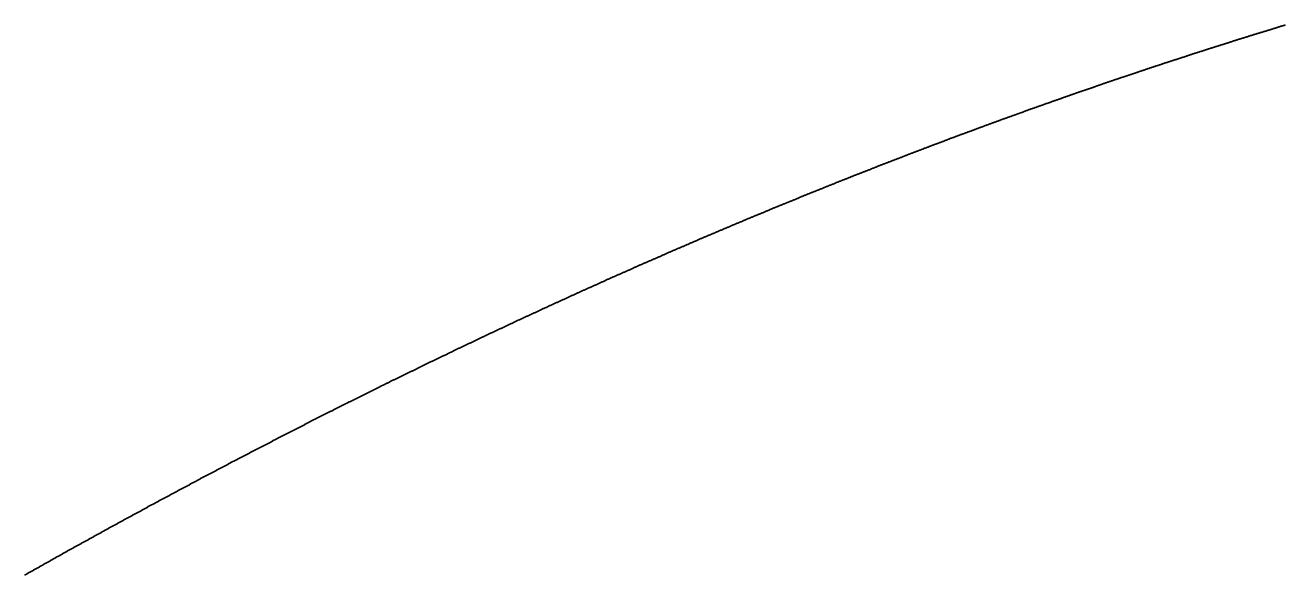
# Model space of a CAD drawing. Header units: metres. Extents: x 0 to 360, y 0 to 49.
# Drawn here: x 90 to 101.24, y 42.24 to 47.14 of the extents above; entities that cross this region are included whole.
import ezdxf

# ---------------------------------------------------------------- set-up
doc = ezdxf.new("R2010")
doc.units = ezdxf.units.M

msp = doc.modelspace()

# ---------------------------------------------------------------- linework, layer by layer
for p in [(101.145, 47.113), (101.151, 47.115), (101.157, 47.116), (101.163, 47.118), (101.169, 47.12), (101.174, 47.122), (101.18, 47.124), (101.186, 47.125), (101.192, 47.127), (101.198, 47.129), (101.204, 47.131), (101.21, 47.133), (101.215, 47.134), (101.221, 47.136), (101.227, 47.138), (101.233, 47.14), (101.239, 47.141), (101.245, 47.143), (100.782, 47), (100.788, 47.002), (100.793, 47.004), (100.799, 47.006), (100.805, 47.007), (100.811, 47.009), (100.817, 47.011), (100.823, 47.013), (100.829, 47.015), (100.835, 47.017), (100.84, 47.018), (100.846, 47.02), (100.852, 47.022), (100.858, 47.024), (100.864, 47.026), (100.87, 47.028), (100.876, 47.029), (100.881, 47.031), (100.887, 47.033), (100.893, 47.035), (100.899, 47.037), (100.905, 47.039), (100.911, 47.04), (100.917, 47.042), (100.922, 47.044), (100.928, 47.046), (100.934, 47.048), (100.94, 47.05), (100.946, 47.051), (100.952, 47.053), (100.958, 47.055), (100.963, 47.057), (100.969, 47.059), (100.975, 47.06), (100.981, 47.062), (100.987, 47.064), (100.993, 47.066), (100.999, 47.068), (101.004, 47.07), (101.01, 47.071), (101.016, 47.073), (101.022, 47.075), (101.028, 47.077), (101.034, 47.079), (101.04, 47.08), (101.046, 47.082), (101.051, 47.084), (101.057, 47.086), (101.063, 47.088), (101.069, 47.089), (101.075, 47.091), (101.081, 47.093), (101.087, 47.095), (101.092, 47.097), (101.098, 47.098), (101.104, 47.1), (101.11, 47.102), (101.116, 47.104), (101.122, 47.106), (101.128, 47.107), (101.133, 47.109), (101.139, 47.111), (100.43, 46.888), (100.436, 46.89), (100.442, 46.892), (100.448, 46.894), (100.454, 46.895), (100.459, 46.897), (100.465, 46.899), (100.471, 46.901), (100.477, 46.903), (100.483, 46.905), (100.489, 46.907), (100.495, 46.909), (100.5, 46.911), (100.506, 46.912), (100.512, 46.914), (100.518, 46.916), (100.524, 46.918), (100.53, 46.92), (100.536, 46.922), (100.541, 46.924), (100.547, 46.926), (100.553, 46.927), (100.559, 46.929), (100.565, 46.931), (100.571, 46.933), (100.577, 46.935), (100.582, 46.937), (100.588, 46.939), (100.594, 46.941), (100.6, 46.942), (100.606, 46.944), (100.612, 46.946), (100.618, 46.948), (100.624, 46.95), (100.629, 46.952), (100.635, 46.954), (100.641, 46.956), (100.647, 46.957), (100.653, 46.959), (100.659, 46.961), (100.665, 46.963), (100.67, 46.965), (100.676, 46.967), (100.682, 46.969), (100.688, 46.97), (100.694, 46.972), (100.7, 46.974), (100.706, 46.976), (100.711, 46.978), (100.717, 46.98), (100.723, 46.982), (100.729, 46.983), (100.735, 46.985), (100.741, 46.987), (100.747, 46.989), (100.752, 46.991), (100.758, 46.993), (100.764, 46.994), (100.77, 46.996), (100.776, 46.998), (100.084, 46.775), (100.09, 46.777), (100.096, 46.779), (100.102, 46.781), (100.108, 46.782), (100.113, 46.784), (100.119, 46.786), (100.125, 46.788), (100.131, 46.79), (100.137, 46.792), (100.143, 46.794), (100.149, 46.796), (100.154, 46.798), (100.16, 46.8), (100.166, 46.802), (100.172, 46.804), (100.178, 46.806), (100.184, 46.808), (100.19, 46.81), (100.196, 46.811), (100.201, 46.813), (100.207, 46.815), (100.213, 46.817), (100.219, 46.819), (100.225, 46.821), (100.231, 46.823), (100.237, 46.825), (100.242, 46.827), (100.248, 46.829), (100.254, 46.831), (100.26, 46.833), (100.266, 46.835), (100.272, 46.836), (100.278, 46.838), (100.283, 46.84), (100.289, 46.842), (100.295, 46.844), (100.301, 46.846), (100.307, 46.848), (100.313, 46.85), (100.319, 46.852), (100.325, 46.854), (100.33, 46.856), (100.336, 46.857), (100.342, 46.859), (100.348, 46.861), (100.354, 46.863), (100.36, 46.865), (100.366, 46.867), (100.371, 46.869), (100.377, 46.871), (100.383, 46.873), (100.389, 46.875), (100.395, 46.876), (100.401, 46.878), (100.407, 46.88), (100.412, 46.882), (100.418, 46.884), (100.424, 46.886), (99.75, 46.663), (99.756, 46.665), (99.762, 46.667), (99.767, 46.669), (99.773, 46.671), (99.779, 46.673), (99.785, 46.675), (99.791, 46.676), (99.797, 46.678), (99.803, 46.68), (99.808, 46.682), (99.814, 46.684), (99.82, 46.686), (99.826, 46.688), (99.832, 46.69), (99.838, 46.692), (99.844, 46.694), (99.849, 46.696), (99.855, 46.698), (99.861, 46.7), (99.867, 46.702), (99.873, 46.704), (99.879, 46.706), (99.885, 46.708), (99.891, 46.71), (99.896, 46.712), (99.902, 46.714), (99.908, 46.716), (99.914, 46.718), (99.92, 46.72), (99.926, 46.722), (99.932, 46.724), (99.937, 46.726), (99.943, 46.728), (99.949, 46.73), (99.955, 46.732), (99.961, 46.734), (99.967, 46.736), (99.973, 46.738), (99.979, 46.74), (99.984, 46.742), (99.99, 46.743), (99.996, 46.745), (100.002, 46.747), (100.008, 46.749), (100.014, 46.751), (100.02, 46.753), (100.025, 46.755), (100.031, 46.757), (100.037, 46.759), (100.043, 46.761), (100.049, 46.763), (100.055, 46.765), (100.061, 46.767), (100.066, 46.769), (100.072, 46.771), (100.078, 46.773), (99.421, 46.55), (99.427, 46.552), (99.433, 46.554), (99.439, 46.556), (99.445, 46.558), (99.451, 46.56), (99.456, 46.562), (99.462, 46.564), (99.468, 46.566), (99.474, 46.568), (99.48, 46.57), (99.486, 46.572), (99.492, 46.574), (99.498, 46.576), (99.503, 46.578), (99.509, 46.58), (99.515, 46.582), (99.521, 46.584), (99.527, 46.586), (99.533, 46.588), (99.539, 46.59), (99.544, 46.592), (99.55, 46.594), (99.556, 46.596), (99.562, 46.598), (99.568, 46.601), (99.574, 46.603), (99.58, 46.605), (99.586, 46.607), (99.591, 46.609), (99.597, 46.611), (99.603, 46.613), (99.609, 46.615), (99.615, 46.617), (99.621, 46.619), (99.627, 46.621), (99.632, 46.623), (99.638, 46.625), (99.644, 46.627), (99.65, 46.629), (99.656, 46.631), (99.662, 46.633), (99.668, 46.635), (99.674, 46.637), (99.679, 46.639), (99.685, 46.641), (99.691, 46.643), (99.697, 46.645), (99.703, 46.647), (99.709, 46.649), (99.715, 46.651), (99.72, 46.653), (99.726, 46.655), (99.732, 46.657), (99.738, 46.659), (99.744, 46.661), (99.099, 46.437), (99.104, 46.439), (99.11, 46.441), (99.116, 46.443), (99.122, 46.445), (99.128, 46.447), (99.134, 46.449), (99.14, 46.451), (99.146, 46.453), (99.151, 46.455), (99.157, 46.457), (99.163, 46.459), (99.169, 46.462), (99.175, 46.464), (99.181, 46.466), (99.187, 46.468), (99.192, 46.47), (99.198, 46.472), (99.204, 46.474), (99.21, 46.476), (99.216, 46.478), (99.222, 46.48), (99.228, 46.482), (99.234, 46.484), (99.239, 46.486), (99.245, 46.488), (99.251, 46.49), (99.257, 46.493), (99.263, 46.495), (99.269, 46.497), (99.275, 46.499), (99.28, 46.501), (99.286, 46.503), (99.292, 46.505), (99.298, 46.507), (99.304, 46.509), (99.31, 46.511), (99.316, 46.513), (99.322, 46.515), (99.327, 46.517), (99.333, 46.519), (99.339, 46.521), (99.345, 46.523), (99.351, 46.525), (99.357, 46.527), (99.363, 46.529), (99.368, 46.531), (99.374, 46.534), (99.38, 46.536), (99.386, 46.538), (99.392, 46.54), (99.398, 46.542), (99.404, 46.544), (99.41, 46.546), (99.415, 46.548), (98.788, 46.325), (98.793, 46.327), (98.799, 46.329), (98.805, 46.331), (98.811, 46.334), (98.817, 46.336), (98.823, 46.338), (98.829, 46.34), (98.835, 46.342), (98.84, 46.344), (98.846, 46.346), (98.852, 46.348), (98.858, 46.351), (98.864, 46.353), (98.87, 46.355), (98.876, 46.357), (98.881, 46.359), (98.887, 46.361), (98.893, 46.363), (98.899, 46.365), (98.905, 46.367), (98.911, 46.37), (98.917, 46.372), (98.923, 46.374), (98.928, 46.376), (98.934, 46.378), (98.94, 46.38), (98.946, 46.382), (98.952, 46.384), (98.958, 46.386), (98.964, 46.389), (98.97, 46.391), (98.975, 46.393), (98.981, 46.395), (98.987, 46.397), (98.993, 46.399), (98.999, 46.401), (99.005, 46.403), (99.011, 46.405), (99.016, 46.407), (99.022, 46.409), (99.028, 46.412), (99.034, 46.414), (99.04, 46.416), (99.046, 46.418), (99.052, 46.42), (99.058, 46.422), (99.063, 46.424), (99.069, 46.426), (99.075, 46.428), (99.081, 46.43), (99.087, 46.432), (99.093, 46.435), (98.482, 46.213), (98.488, 46.216), (98.494, 46.218), (98.5, 46.22), (98.506, 46.222), (98.512, 46.224), (98.518, 46.226), (98.523, 46.229), (98.529, 46.231), (98.535, 46.233), (98.541, 46.235), (98.547, 46.237), (98.553, 46.239), (98.559, 46.242), (98.565, 46.244), (98.57, 46.246), (98.576, 46.248), (98.582, 46.25), (98.588, 46.252), (98.594, 46.254), (98.6, 46.257), (98.606, 46.259), (98.611, 46.261), (98.617, 46.263), (98.623, 46.265), (98.629, 46.267), (98.635, 46.27), (98.641, 46.272), (98.647, 46.274), (98.653, 46.276), (98.658, 46.278), (98.664, 46.28), (98.67, 46.282), (98.676, 46.285), (98.682, 46.287), (98.688, 46.289), (98.694, 46.291), (98.7, 46.293), (98.705, 46.295), (98.711, 46.297), (98.717, 46.3), (98.723, 46.302), (98.729, 46.304), (98.735, 46.306), (98.741, 46.308), (98.746, 46.31), (98.752, 46.312), (98.758, 46.314), (98.764, 46.317), (98.77, 46.319), (98.776, 46.321), (98.782, 46.323), (98.177, 46.1), (98.183, 46.102), (98.189, 46.104), (98.195, 46.106), (98.201, 46.108), (98.206, 46.111), (98.212, 46.113), (98.218, 46.115), (98.224, 46.117), (98.23, 46.119), (98.236, 46.122), (98.242, 46.124), (98.248, 46.126), (98.253, 46.128), (98.259, 46.13), (98.265, 46.133), (98.271, 46.135), (98.277, 46.137), (98.283, 46.139), (98.289, 46.141), (98.294, 46.144), (98.3, 46.146), (98.306, 46.148), (98.312, 46.15), (98.318, 46.152), (98.324, 46.155), (98.33, 46.157), (98.336, 46.159), (98.341, 46.161), (98.347, 46.163), (98.353, 46.166), (98.359, 46.168), (98.365, 46.17), (98.371, 46.172), (98.377, 46.174), (98.383, 46.176), (98.388, 46.179), (98.394, 46.181), (98.4, 46.183), (98.406, 46.185), (98.412, 46.187), (98.418, 46.19), (98.424, 46.192), (98.43, 46.194), (98.435, 46.196), (98.441, 46.198), (98.447, 46.2), (98.453, 46.203), (98.459, 46.205), (98.465, 46.207), (98.471, 46.209), (98.476, 46.211), (97.883, 45.988), (97.889, 45.99), (97.895, 45.992), (97.901, 45.995), (97.907, 45.997), (97.913, 45.999), (97.919, 46.001), (97.925, 46.004), (97.93, 46.006), (97.936, 46.008), (97.942, 46.01), (97.948, 46.013), (97.954, 46.015), (97.96, 46.017), (97.966, 46.019), (97.972, 46.022), (97.977, 46.024), (97.983, 46.026), (97.989, 46.028), (97.995, 46.031), (98.001, 46.033), (98.007, 46.035), (98.013, 46.037), (98.019, 46.039), (98.024, 46.042), (98.03, 46.044), (98.036, 46.046), (98.042, 46.048), (98.048, 46.051), (98.054, 46.053), (98.06, 46.055), (98.066, 46.057), (98.071, 46.06), (98.077, 46.062), (98.083, 46.064), (98.089, 46.066), (98.095, 46.068), (98.101, 46.071), (98.107, 46.073), (98.112, 46.075), (98.118, 46.077), (98.124, 46.08), (98.13, 46.082), (98.136, 46.084), (98.142, 46.086), (98.148, 46.088), (98.154, 46.091), (98.159, 46.093), (98.165, 46.095), (98.171, 46.097), (97.596, 45.876), (97.602, 45.879), (97.607, 45.881), (97.613, 45.883), (97.619, 45.886), (97.625, 45.888), (97.631, 45.89), (97.637, 45.892), (97.643, 45.895), (97.649, 45.897), (97.654, 45.899), (97.66, 45.902), (97.666, 45.904), (97.672, 45.906), (97.678, 45.908), (97.684, 45.911), (97.69, 45.913), (97.696, 45.915), (97.701, 45.918), (97.707, 45.92), (97.713, 45.922), (97.719, 45.924), (97.725, 45.927), (97.731, 45.929), (97.737, 45.931), (97.743, 45.934), (97.748, 45.936), (97.754, 45.938), (97.76, 45.94), (97.766, 45.943), (97.772, 45.945), (97.778, 45.947), (97.784, 45.949), (97.79, 45.952), (97.795, 45.954), (97.801, 45.956), (97.807, 45.958), (97.813, 45.961), (97.819, 45.963), (97.825, 45.965), (97.831, 45.968), (97.837, 45.97), (97.842, 45.972), (97.848, 45.974), (97.854, 45.977), (97.86, 45.979), (97.866, 45.981), (97.872, 45.983), (97.878, 45.986), (97.308, 45.763), (97.314, 45.765), (97.32, 45.768), (97.325, 45.77), (97.331, 45.772), (97.337, 45.775), (97.343, 45.777), (97.349, 45.779), (97.355, 45.782), (97.361, 45.784), (97.367, 45.786), (97.372, 45.789), (97.378, 45.791), (97.384, 45.793), (97.39, 45.796), (97.396, 45.798), (97.402, 45.8), (97.408, 45.803), (97.414, 45.805), (97.419, 45.807), (97.425, 45.81), (97.431, 45.812), (97.437, 45.814), (97.443, 45.816), (97.449, 45.819), (97.455, 45.821), (97.461, 45.823), (97.466, 45.826), (97.472, 45.828), (97.478, 45.83), (97.484, 45.833), (97.49, 45.835), (97.496, 45.837), (97.502, 45.84), (97.508, 45.842), (97.513, 45.844), (97.519, 45.847), (97.525, 45.849), (97.531, 45.851), (97.537, 45.853), (97.543, 45.856), (97.549, 45.858), (97.555, 45.86), (97.56, 45.863), (97.566, 45.865), (97.572, 45.867), (97.578, 45.87), (97.584, 45.872), (97.59, 45.874), (97.026, 45.65), (97.032, 45.652), (97.038, 45.655), (97.043, 45.657), (97.049, 45.659), (97.055, 45.662), (97.061, 45.664), (97.067, 45.666), (97.073, 45.669), (97.079, 45.671), (97.085, 45.674), (97.09, 45.676), (97.096, 45.678), (97.102, 45.681), (97.108, 45.683), (97.114, 45.685), (97.12, 45.688), (97.126, 45.69), (97.132, 45.693), (97.137, 45.695), (97.143, 45.697), (97.149, 45.7), (97.155, 45.702), (97.161, 45.704), (97.167, 45.707), (97.173, 45.709), (97.179, 45.711), (97.184, 45.714), (97.19, 45.716), (97.196, 45.718), (97.202, 45.721), (97.208, 45.723), (97.214, 45.725), (97.22, 45.728), (97.226, 45.73), (97.231, 45.733), (97.237, 45.735), (97.243, 45.737), (97.249, 45.74), (97.255, 45.742), (97.261, 45.744), (97.267, 45.747), (97.273, 45.749), (97.278, 45.751), (97.284, 45.754), (97.29, 45.756), (97.296, 45.758), (97.302, 45.761), (96.75, 45.537), (96.756, 45.54), (96.761, 45.542), (96.767, 45.545), (96.773, 45.547), (96.779, 45.549), (96.785, 45.552), (96.791, 45.554), (96.797, 45.557), (96.803, 45.559), (96.808, 45.561), (96.814, 45.564), (96.82, 45.566), (96.826, 45.569), (96.832, 45.571), (96.838, 45.573), (96.844, 45.576), (96.85, 45.578), (96.855, 45.581), (96.861, 45.583), (96.867, 45.585), (96.873, 45.588), (96.879, 45.59), (96.885, 45.593), (96.891, 45.595), (96.897, 45.597), (96.902, 45.6), (96.908, 45.602), (96.914, 45.605), (96.92, 45.607), (96.926, 45.609), (96.932, 45.612), (96.938, 45.614), (96.944, 45.617), (96.949, 45.619), (96.955, 45.621), (96.961, 45.624), (96.967, 45.626), (96.973, 45.628), (96.979, 45.631), (96.985, 45.633), (96.991, 45.636), (96.996, 45.638), (97.002, 45.64), (97.008, 45.643), (97.014, 45.645), (97.02, 45.648), (96.479, 45.425), (96.485, 45.428), (96.491, 45.43), (96.497, 45.433), (96.503, 45.435), (96.509, 45.438), (96.515, 45.44), (96.52, 45.443), (96.526, 45.445), (96.532, 45.447), (96.538, 45.45), (96.544, 45.452), (96.55, 45.455), (96.556, 45.457), (96.562, 45.46), (96.567, 45.462), (96.573, 45.465), (96.579, 45.467), (96.585, 45.469), (96.591, 45.472), (96.597, 45.474), (96.603, 45.477), (96.609, 45.479), (96.614, 45.482), (96.62, 45.484), (96.626, 45.486), (96.632, 45.489), (96.638, 45.491), (96.644, 45.494), (96.65, 45.496), (96.656, 45.499), (96.661, 45.501), (96.667, 45.503), (96.673, 45.506), (96.679, 45.508), (96.685, 45.511), (96.691, 45.513), (96.697, 45.516), (96.703, 45.518), (96.709, 45.52), (96.714, 45.523), (96.72, 45.525), (96.726, 45.528), (96.732, 45.53), (96.738, 45.532), (96.744, 45.535), (96.215, 45.314), (96.221, 45.317), (96.227, 45.319), (96.232, 45.322), (96.238, 45.324), (96.244, 45.327), (96.25, 45.329), (96.256, 45.332), (96.262, 45.334), (96.268, 45.337), (96.274, 45.339), (96.279, 45.341), (96.285, 45.344), (96.291, 45.346), (96.297, 45.349), (96.303, 45.351), (96.309, 45.354), (96.315, 45.356), (96.321, 45.359), (96.326, 45.361), (96.332, 45.364), (96.338, 45.366), (96.344, 45.369), (96.35, 45.371), (96.356, 45.374), (96.362, 45.376), (96.368, 45.379), (96.373, 45.381), (96.379, 45.384), (96.385, 45.386), (96.391, 45.388), (96.397, 45.391), (96.403, 45.393), (96.409, 45.396), (96.415, 45.398), (96.42, 45.401), (96.426, 45.403), (96.432, 45.406), (96.438, 45.408), (96.444, 45.411), (96.45, 45.413), (96.456, 45.416), (96.462, 45.418), (96.468, 45.42), (96.473, 45.423), (95.95, 45.201), (95.956, 45.204), (95.962, 45.206), (95.968, 45.209), (95.974, 45.211), (95.98, 45.214), (95.985, 45.216), (95.991, 45.219), (95.997, 45.221), (96.003, 45.224), (96.009, 45.226), (96.015, 45.229), (96.021, 45.232), (96.027, 45.234), (96.032, 45.237), (96.038, 45.239), (96.044, 45.242), (96.05, 45.244), (96.056, 45.247), (96.062, 45.249), (96.068, 45.252), (96.074, 45.254), (96.08, 45.257), (96.085, 45.259), (96.091, 45.262), (96.097, 45.264), (96.103, 45.267), (96.109, 45.269), (96.115, 45.272), (96.121, 45.274), (96.127, 45.277), (96.132, 45.279), (96.138, 45.282), (96.144, 45.284), (96.15, 45.287), (96.156, 45.289), (96.162, 45.292), (96.168, 45.294), (96.174, 45.297), (96.179, 45.299), (96.185, 45.302), (96.191, 45.304), (96.197, 45.307), (96.203, 45.309), (96.209, 45.312), (95.691, 45.089), (95.697, 45.092), (95.703, 45.094), (95.709, 45.097), (95.715, 45.099), (95.721, 45.102), (95.727, 45.105), (95.733, 45.107), (95.738, 45.11), (95.744, 45.112), (95.75, 45.115), (95.756, 45.117), (95.762, 45.12), (95.768, 45.123), (95.774, 45.125), (95.78, 45.128), (95.785, 45.13), (95.791, 45.133), (95.797, 45.135), (95.803, 45.138), (95.809, 45.14), (95.815, 45.143), (95.821, 45.145), (95.827, 45.148), (95.833, 45.151), (95.838, 45.153), (95.844, 45.156), (95.85, 45.158), (95.856, 45.161), (95.862, 45.163), (95.868, 45.166), (95.874, 45.168), (95.88, 45.171), (95.885, 45.173), (95.891, 45.176), (95.897, 45.178), (95.903, 45.181), (95.909, 45.184), (95.915, 45.186), (95.921, 45.189), (95.927, 45.191), (95.932, 45.194), (95.938, 45.196), (95.944, 45.199), (95.433, 44.976), (95.438, 44.978), (95.444, 44.981), (95.45, 44.983), (95.456, 44.986), (95.462, 44.989), (95.468, 44.991), (95.474, 44.994), (95.48, 44.996), (95.485, 44.999), (95.491, 45.002), (95.497, 45.004), (95.503, 45.007), (95.509, 45.009), (95.515, 45.012), (95.521, 45.015), (95.527, 45.017), (95.533, 45.02), (95.538, 45.022), (95.544, 45.025), (95.55, 45.027), (95.556, 45.03), (95.562, 45.033), (95.568, 45.035), (95.574, 45.038), (95.58, 45.04), (95.585, 45.043), (95.591, 45.046), (95.597, 45.048), (95.603, 45.051), (95.609, 45.053), (95.615, 45.056), (95.621, 45.058), (95.627, 45.061), (95.633, 45.064), (95.638, 45.066), (95.644, 45.069), (95.65, 45.071), (95.656, 45.074), (95.662, 45.076), (95.668, 45.079), (95.674, 45.082), (95.68, 45.084), (95.685, 45.087), (95.18, 44.863), (95.185, 44.866), (95.191, 44.868), (95.197, 44.871), (95.203, 44.874), (95.209, 44.876), (95.215, 44.879), (95.221, 44.881), (95.227, 44.884), (95.232, 44.887), (95.238, 44.889), (95.244, 44.892), (95.25, 44.895), (95.256, 44.897), (95.262, 44.9), (95.268, 44.902), (95.274, 44.905), (95.28, 44.908), (95.285, 44.91), (95.291, 44.913), (95.297, 44.916), (95.303, 44.918), (95.309, 44.921), (95.315, 44.923), (95.321, 44.926), (95.327, 44.929), (95.333, 44.931), (95.338, 44.934), (95.344, 44.937), (95.35, 44.939), (95.356, 44.942), (95.362, 44.944), (95.368, 44.947), (95.374, 44.95), (95.38, 44.952), (95.385, 44.955), (95.391, 44.957), (95.397, 44.96), (95.403, 44.963), (95.409, 44.965), (95.415, 44.968), (95.421, 44.97), (95.427, 44.973), (94.932, 44.752), (94.938, 44.754), (94.944, 44.757), (94.95, 44.76), (94.956, 44.762), (94.962, 44.765), (94.968, 44.768), (94.974, 44.77), (94.979, 44.773), (94.985, 44.776), (94.991, 44.778), (94.997, 44.781), (95.003, 44.784), (95.009, 44.786), (95.015, 44.789), (95.021, 44.792), (95.027, 44.794), (95.032, 44.797), (95.038, 44.8), (95.044, 44.802), (95.05, 44.805), (95.056, 44.808), (95.062, 44.81), (95.068, 44.813), (95.074, 44.815), (95.08, 44.818), (95.085, 44.821), (95.091, 44.823), (95.097, 44.826), (95.103, 44.829), (95.109, 44.831), (95.115, 44.834), (95.121, 44.837), (95.127, 44.839), (95.132, 44.842), (95.138, 44.845), (95.144, 44.847), (95.15, 44.85), (95.156, 44.852), (95.162, 44.855), (95.168, 44.858), (95.174, 44.86), (94.685, 44.639), (94.691, 44.641), (94.697, 44.644), (94.703, 44.647), (94.709, 44.65), (94.715, 44.652), (94.721, 44.655), (94.726, 44.658), (94.732, 44.66), (94.738, 44.663), (94.744, 44.666), (94.75, 44.668), (94.756, 44.671), (94.762, 44.674), (94.768, 44.677), (94.773, 44.679), (94.779, 44.682), (94.785, 44.685), (94.791, 44.687), (94.797, 44.69), (94.803, 44.693), (94.809, 44.695), (94.815, 44.698), (94.821, 44.701), (94.826, 44.703), (94.832, 44.706), (94.838, 44.709), (94.844, 44.711), (94.85, 44.714), (94.856, 44.717), (94.862, 44.72), (94.868, 44.722), (94.874, 44.725), (94.879, 44.728), (94.885, 44.73), (94.891, 44.733), (94.897, 44.736), (94.903, 44.738), (94.909, 44.741), (94.915, 44.744), (94.921, 44.746), (94.927, 44.749), (94.444, 44.527), (94.45, 44.53), (94.456, 44.533), (94.461, 44.535), (94.467, 44.538), (94.473, 44.541), (94.479, 44.544), (94.485, 44.546), (94.491, 44.549), (94.497, 44.552), (94.503, 44.554), (94.509, 44.557), (94.514, 44.56), (94.52, 44.563), (94.526, 44.565), (94.532, 44.568), (94.538, 44.571), (94.544, 44.574), (94.55, 44.576), (94.556, 44.579), (94.562, 44.582), (94.567, 44.584), (94.573, 44.587), (94.579, 44.59), (94.585, 44.593), (94.591, 44.595), (94.597, 44.598), (94.603, 44.601), (94.609, 44.603), (94.615, 44.606), (94.62, 44.609), (94.626, 44.612), (94.632, 44.614), (94.638, 44.617), (94.644, 44.62), (94.65, 44.622), (94.656, 44.625), (94.662, 44.628), (94.668, 44.631), (94.673, 44.633), (94.679, 44.636), (94.202, 44.414), (94.208, 44.417), (94.214, 44.42), (94.22, 44.422), (94.226, 44.425), (94.232, 44.428), (94.238, 44.431), (94.244, 44.434), (94.25, 44.436), (94.255, 44.439), (94.261, 44.442), (94.267, 44.445), (94.273, 44.447), (94.279, 44.45), (94.285, 44.453), (94.291, 44.456), (94.297, 44.458), (94.303, 44.461), (94.308, 44.464), (94.314, 44.467), (94.32, 44.469), (94.326, 44.472), (94.332, 44.475), (94.338, 44.478), (94.344, 44.48), (94.35, 44.483), (94.356, 44.486), (94.361, 44.489), (94.367, 44.491), (94.373, 44.494), (94.379, 44.497), (94.385, 44.5), (94.391, 44.502), (94.397, 44.505), (94.403, 44.508), (94.409, 44.511), (94.414, 44.513), (94.42, 44.516), (94.426, 44.519), (94.432, 44.522), (94.438, 44.524), (93.967, 44.303), (93.973, 44.305), (93.979, 44.308), (93.984, 44.311), (93.99, 44.314), (93.996, 44.317), (94.002, 44.319), (94.008, 44.322), (94.014, 44.325), (94.02, 44.328), (94.026, 44.331), (94.032, 44.333), (94.038, 44.336), (94.043, 44.339), (94.049, 44.342), (94.055, 44.345), (94.061, 44.347), (94.067, 44.35), (94.073, 44.353), (94.079, 44.356), (94.085, 44.359), (94.091, 44.361), (94.096, 44.364), (94.102, 44.367), (94.108, 44.37), (94.114, 44.372), (94.12, 44.375), (94.126, 44.378), (94.132, 44.381), (94.138, 44.384), (94.144, 44.386), (94.149, 44.389), (94.155, 44.392), (94.161, 44.395), (94.167, 44.397), (94.173, 44.4), (94.179, 44.403), (94.185, 44.406), (94.191, 44.409), (94.197, 44.411), (93.731, 44.19), (93.737, 44.193), (93.743, 44.195), (93.749, 44.198), (93.755, 44.201), (93.761, 44.204), (93.767, 44.207), (93.772, 44.21), (93.778, 44.212), (93.784, 44.215), (93.79, 44.218), (93.796, 44.221), (93.802, 44.224), (93.808, 44.227), (93.814, 44.229), (93.82, 44.232), (93.825, 44.235), (93.831, 44.238), (93.837, 44.241), (93.843, 44.243), (93.849, 44.246), (93.855, 44.249), (93.861, 44.252), (93.867, 44.255), (93.873, 44.258), (93.878, 44.26), (93.884, 44.263), (93.89, 44.266), (93.896, 44.269), (93.902, 44.272), (93.908, 44.274), (93.914, 44.277), (93.92, 44.28), (93.926, 44.283), (93.931, 44.286), (93.937, 44.289), (93.943, 44.291), (93.949, 44.294), (93.955, 44.297), (93.961, 44.3), (93.496, 44.076), (93.501, 44.078), (93.507, 44.081), (93.513, 44.084), (93.519, 44.087), (93.525, 44.09), (93.531, 44.093), (93.537, 44.096), (93.543, 44.098), (93.549, 44.101), (93.554, 44.104), (93.56, 44.107), (93.566, 44.11), (93.572, 44.113), (93.578, 44.116), (93.584, 44.119), (93.59, 44.121), (93.596, 44.124), (93.602, 44.127), (93.607, 44.13), (93.613, 44.133), (93.619, 44.136), (93.625, 44.139), (93.631, 44.141), (93.637, 44.144), (93.643, 44.147), (93.649, 44.15), (93.655, 44.153), (93.661, 44.156), (93.666, 44.158), (93.672, 44.161), (93.678, 44.164), (93.684, 44.167), (93.69, 44.17), (93.696, 44.173), (93.702, 44.176), (93.708, 44.178), (93.714, 44.181), (93.719, 44.184), (93.725, 44.187), (93.266, 43.963), (93.272, 43.966), (93.278, 43.969), (93.283, 43.972), (93.289, 43.975), (93.295, 43.977), (93.301, 43.98), (93.307, 43.983), (93.313, 43.986), (93.319, 43.989), (93.325, 43.992), (93.331, 43.995), (93.336, 43.998), (93.342, 44.001), (93.348, 44.004), (93.354, 44.006), (93.36, 44.009), (93.366, 44.012), (93.372, 44.015), (93.378, 44.018), (93.384, 44.021), (93.389, 44.024), (93.395, 44.027), (93.401, 44.03), (93.407, 44.032), (93.413, 44.035), (93.419, 44.038), (93.425, 44.041), (93.431, 44.044), (93.437, 44.047), (93.443, 44.05), (93.448, 44.053), (93.454, 44.055), (93.46, 44.058), (93.466, 44.061), (93.472, 44.064), (93.478, 44.067), (93.484, 44.07), (93.49, 44.073), (93.042, 43.852), (93.048, 43.855), (93.054, 43.858), (93.059, 43.861), (93.065, 43.864), (93.071, 43.867), (93.077, 43.87), (93.083, 43.873), (93.089, 43.876), (93.095, 43.878), (93.101, 43.881), (93.107, 43.884), (93.112, 43.887), (93.118, 43.89), (93.124, 43.893), (93.13, 43.896), (93.136, 43.899), (93.142, 43.902), (93.148, 43.905), (93.154, 43.908), (93.16, 43.911), (93.166, 43.914), (93.171, 43.916), (93.177, 43.919), (93.183, 43.922), (93.189, 43.925), (93.195, 43.928), (93.201, 43.931), (93.207, 43.934), (93.213, 43.937), (93.219, 43.94), (93.224, 43.943), (93.23, 43.946), (93.236, 43.948), (93.242, 43.951), (93.248, 43.954), (93.254, 43.957), (93.26, 43.96), (92.818, 43.74), (92.824, 43.743), (92.829, 43.746), (92.835, 43.749), (92.841, 43.752), (92.847, 43.755), (92.853, 43.758), (92.859, 43.761), (92.865, 43.764), (92.871, 43.767), (92.877, 43.77), (92.883, 43.773), (92.888, 43.776), (92.894, 43.779), (92.9, 43.781), (92.906, 43.784), (92.912, 43.787), (92.918, 43.79), (92.924, 43.793), (92.93, 43.796), (92.936, 43.799), (92.942, 43.802), (92.947, 43.805), (92.953, 43.808), (92.959, 43.811), (92.965, 43.814), (92.971, 43.817), (92.977, 43.82), (92.983, 43.823), (92.989, 43.826), (92.995, 43.829), (93, 43.832), (93.006, 43.834), (93.012, 43.837), (93.018, 43.84), (93.024, 43.843), (93.03, 43.846), (93.036, 43.849), (92.594, 43.627), (92.599, 43.63), (92.605, 43.633), (92.611, 43.636), (92.617, 43.639), (92.623, 43.642), (92.629, 43.645), (92.635, 43.648), (92.641, 43.651), (92.647, 43.654), (92.653, 43.657), (92.658, 43.66), (92.664, 43.663), (92.67, 43.666), (92.676, 43.669), (92.682, 43.672), (92.688, 43.675), (92.694, 43.678), (92.7, 43.681), (92.706, 43.684), (92.712, 43.687), (92.717, 43.69), (92.723, 43.693), (92.729, 43.696), (92.735, 43.698), (92.741, 43.701), (92.747, 43.704), (92.753, 43.707), (92.759, 43.71), (92.765, 43.713), (92.771, 43.716), (92.776, 43.719), (92.782, 43.722), (92.788, 43.725), (92.794, 43.728), (92.8, 43.731), (92.806, 43.734), (92.812, 43.737), (92.375, 43.515), (92.381, 43.519), (92.387, 43.522), (92.393, 43.525), (92.399, 43.528), (92.405, 43.531), (92.411, 43.534), (92.417, 43.537), (92.423, 43.54), (92.428, 43.543), (92.434, 43.546), (92.44, 43.549), (92.446, 43.552), (92.452, 43.555), (92.458, 43.558), (92.464, 43.561), (92.47, 43.564), (92.476, 43.567), (92.482, 43.57), (92.487, 43.573), (92.493, 43.576), (92.499, 43.579), (92.505, 43.582), (92.511, 43.585), (92.517, 43.588), (92.523, 43.591), (92.529, 43.594), (92.535, 43.597), (92.541, 43.6), (92.546, 43.603), (92.552, 43.606), (92.558, 43.609), (92.564, 43.612), (92.57, 43.615), (92.576, 43.618), (92.582, 43.621), (92.588, 43.624), (92.157, 43.403), (92.163, 43.406), (92.169, 43.409), (92.175, 43.412), (92.181, 43.415), (92.187, 43.418), (92.193, 43.421), (92.198, 43.424), (92.204, 43.427), (92.21, 43.43), (92.216, 43.434), (92.222, 43.437), (92.228, 43.44), (92.234, 43.443), (92.24, 43.446), (92.246, 43.449), (92.251, 43.452), (92.257, 43.455), (92.263, 43.458), (92.269, 43.461), (92.275, 43.464), (92.281, 43.467), (92.287, 43.47), (92.293, 43.473), (92.299, 43.476), (92.305, 43.479), (92.31, 43.482), (92.316, 43.485), (92.322, 43.488), (92.328, 43.491), (92.334, 43.494), (92.34, 43.497), (92.346, 43.5), (92.352, 43.503), (92.358, 43.506), (92.364, 43.509), (92.369, 43.512), (91.939, 43.289), (91.945, 43.293), (91.951, 43.296), (91.956, 43.299), (91.962, 43.302), (91.968, 43.305), (91.974, 43.308), (91.98, 43.311), (91.986, 43.314), (91.992, 43.317), (91.998, 43.32), (92.004, 43.323), (92.01, 43.326), (92.016, 43.33), (92.021, 43.333), (92.027, 43.336), (92.033, 43.339), (92.039, 43.342), (92.045, 43.345), (92.051, 43.348), (92.057, 43.351), (92.063, 43.354), (92.069, 43.357), (92.075, 43.36), (92.08, 43.363), (92.086, 43.366), (92.092, 43.369), (92.098, 43.372), (92.104, 43.376), (92.11, 43.379), (92.116, 43.382), (92.122, 43.385), (92.128, 43.388), (92.134, 43.391), (92.139, 43.394), (92.145, 43.397), (92.151, 43.4), (91.726, 43.178), (91.732, 43.181), (91.738, 43.184), (91.744, 43.187), (91.75, 43.19), (91.756, 43.194), (91.762, 43.197), (91.768, 43.2), (91.774, 43.203), (91.779, 43.206), (91.785, 43.209), (91.791, 43.212), (91.797, 43.215), (91.803, 43.218), (91.809, 43.221), (91.815, 43.225), (91.821, 43.228), (91.827, 43.231), (91.833, 43.234), (91.838, 43.237), (91.844, 43.24), (91.85, 43.243), (91.856, 43.246), (91.862, 43.249), (91.868, 43.252), (91.874, 43.256), (91.88, 43.259), (91.886, 43.262), (91.892, 43.265), (91.897, 43.268), (91.903, 43.271), (91.909, 43.274), (91.915, 43.277), (91.921, 43.28), (91.927, 43.283), (91.933, 43.286), (91.514, 43.065), (91.52, 43.069), (91.526, 43.072), (91.532, 43.075), (91.537, 43.078), (91.543, 43.081), (91.549, 43.084), (91.555, 43.087), (91.561, 43.09), (91.567, 43.094), (91.573, 43.097), (91.579, 43.1), (91.585, 43.103), (91.591, 43.106), (91.596, 43.109), (91.602, 43.112), (91.608, 43.116), (91.614, 43.119), (91.62, 43.122), (91.626, 43.125), (91.632, 43.128), (91.638, 43.131), (91.644, 43.134), (91.65, 43.137), (91.655, 43.141), (91.661, 43.144), (91.667, 43.147), (91.673, 43.15), (91.679, 43.153), (91.685, 43.156), (91.691, 43.159), (91.697, 43.162), (91.703, 43.165), (91.709, 43.169), (91.715, 43.172), (91.72, 43.175), (91.301, 42.952), (91.307, 42.955), (91.313, 42.958), (91.319, 42.961), (91.325, 42.964), (91.331, 42.968), (91.337, 42.971), (91.343, 42.974), (91.348, 42.977), (91.354, 42.98), (91.36, 42.983), (91.366, 42.987), (91.372, 42.99), (91.378, 42.993), (91.384, 42.996), (91.39, 42.999), (91.396, 43.002), (91.402, 43.006), (91.408, 43.009), (91.413, 43.012), (91.419, 43.015), (91.425, 43.018), (91.431, 43.021), (91.437, 43.024), (91.443, 43.028), (91.449, 43.031), (91.455, 43.034), (91.461, 43.037), (91.467, 43.04), (91.472, 43.043), (91.478, 43.047), (91.484, 43.05), (91.49, 43.053), (91.496, 43.056), (91.502, 43.059), (91.508, 43.062), (91.094, 42.84), (91.1, 42.844), (91.106, 42.847), (91.112, 42.85), (91.118, 42.853), (91.124, 42.856), (91.13, 42.859), (91.136, 42.863), (91.142, 42.866), (91.148, 42.869), (91.154, 42.872), (91.159, 42.875), (91.165, 42.879), (91.171, 42.882), (91.177, 42.885), (91.183, 42.888), (91.189, 42.891), (91.195, 42.895), (91.201, 42.898), (91.207, 42.901), (91.213, 42.904), (91.219, 42.907), (91.224, 42.91), (91.23, 42.914), (91.236, 42.917), (91.242, 42.92), (91.248, 42.923), (91.254, 42.926), (91.26, 42.93), (91.266, 42.933), (91.272, 42.936), (91.278, 42.939), (91.283, 42.942), (91.289, 42.945), (91.295, 42.949), (90.888, 42.728), (90.894, 42.731), (90.9, 42.734), (90.905, 42.738), (90.911, 42.741), (90.917, 42.744), (90.923, 42.747), (90.929, 42.75), (90.935, 42.754), (90.941, 42.757), (90.947, 42.76), (90.953, 42.763), (90.959, 42.767), (90.965, 42.77), (90.97, 42.773), (90.976, 42.776), (90.982, 42.779), (90.988, 42.783), (90.994, 42.786), (91, 42.789), (91.006, 42.792), (91.012, 42.795), (91.018, 42.799), (91.024, 42.802), (91.03, 42.805), (91.035, 42.808), (91.041, 42.812), (91.047, 42.815), (91.053, 42.818), (91.059, 42.821), (91.065, 42.824), (91.071, 42.828), (91.077, 42.831), (91.083, 42.834), (91.089, 42.837), (90.681, 42.615), (90.687, 42.618), (90.693, 42.621), (90.699, 42.624), (90.705, 42.628), (90.71, 42.631), (90.716, 42.634), (90.722, 42.637), (90.728, 42.641), (90.734, 42.644), (90.74, 42.647), (90.746, 42.65), (90.752, 42.654), (90.758, 42.657), (90.764, 42.66), (90.77, 42.663), (90.775, 42.666), (90.781, 42.67), (90.787, 42.673), (90.793, 42.676), (90.799, 42.679), (90.805, 42.683), (90.811, 42.686), (90.817, 42.689), (90.823, 42.692), (90.829, 42.696), (90.835, 42.699), (90.84, 42.702), (90.846, 42.705), (90.852, 42.709), (90.858, 42.712), (90.864, 42.715), (90.87, 42.718), (90.876, 42.721), (90.882, 42.725), (90.48, 42.503), (90.486, 42.507), (90.492, 42.51), (90.498, 42.513), (90.504, 42.517), (90.51, 42.52), (90.515, 42.523), (90.521, 42.526), (90.527, 42.53), (90.533, 42.533), (90.539, 42.536), (90.545, 42.54), (90.551, 42.543), (90.557, 42.546), (90.563, 42.549), (90.569, 42.553), (90.575, 42.556), (90.58, 42.559), (90.586, 42.562), (90.592, 42.566), (90.598, 42.569), (90.604, 42.572), (90.61, 42.575), (90.616, 42.579), (90.622, 42.582), (90.628, 42.585), (90.634, 42.589), (90.64, 42.592), (90.645, 42.595), (90.651, 42.598), (90.657, 42.602), (90.663, 42.605), (90.669, 42.608), (90.675, 42.611), (90.279, 42.392), (90.285, 42.395), (90.291, 42.398), (90.297, 42.401), (90.303, 42.405), (90.309, 42.408), (90.314, 42.411), (90.32, 42.415), (90.326, 42.418), (90.332, 42.421), (90.338, 42.425), (90.344, 42.428), (90.35, 42.431), (90.356, 42.434), (90.362, 42.438), (90.368, 42.441), (90.374, 42.444), (90.38, 42.448), (90.385, 42.451), (90.391, 42.454), (90.397, 42.458), (90.403, 42.461), (90.409, 42.464), (90.415, 42.467), (90.421, 42.471), (90.427, 42.474), (90.433, 42.477), (90.439, 42.481), (90.445, 42.484), (90.45, 42.487), (90.456, 42.49), (90.462, 42.494), (90.468, 42.497), (90.474, 42.5), (90.078, 42.279), (90.084, 42.282), (90.09, 42.285), (90.096, 42.289), (90.102, 42.292), (90.108, 42.295), (90.113, 42.299), (90.119, 42.302), (90.125, 42.305), (90.131, 42.309), (90.137, 42.312), (90.143, 42.315), (90.149, 42.319), (90.155, 42.322), (90.161, 42.325), (90.167, 42.329), (90.173, 42.332), (90.178, 42.335), (90.184, 42.339), (90.19, 42.342), (90.196, 42.345), (90.202, 42.348), (90.208, 42.352), (90.214, 42.355), (90.22, 42.358), (90.226, 42.362), (90.232, 42.365), (90.238, 42.368), (90.244, 42.372), (90.249, 42.375), (90.255, 42.378), (90.261, 42.382), (90.267, 42.385), (90.273, 42.388), (90.001, 42.235), (90.007, 42.239), (90.013, 42.242), (90.019, 42.245), (90.025, 42.249), (90.031, 42.252), (90.037, 42.255), (90.042, 42.259), (90.048, 42.262), (90.054, 42.265), (90.06, 42.269), (90.066, 42.272), (90.072, 42.275)]:
    msp.add_point(p)

doc.saveas('drawing.dxf')
